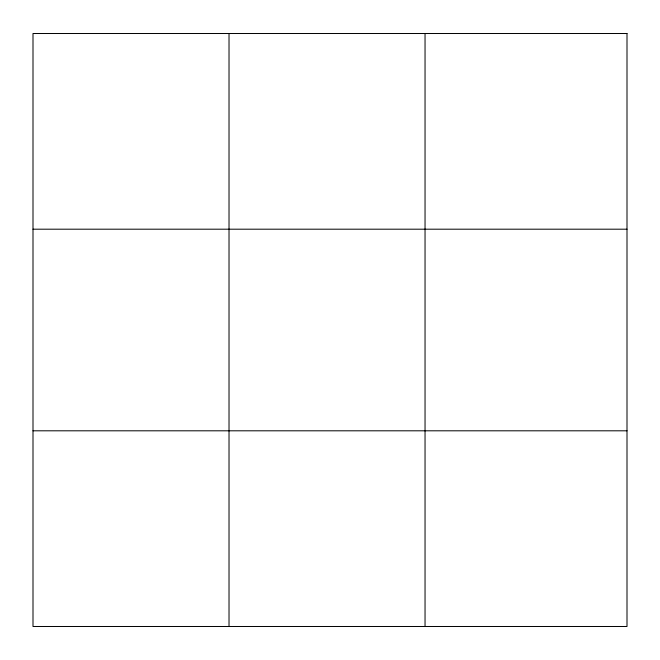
<?xml version="1.0" encoding="UTF-8"?>
<svg xmlns="http://www.w3.org/2000/svg" width="660" height="660" viewBox="0 0 660 660"><rect width="100%" height="100%" fill="white"/><g stroke="black" fill="none" stroke-linecap="round" stroke-linejoin="round"><path stroke-width="0.99" d="M229.02 626.488L229.02 33.511M425.04 626.488L425.04 33.511M33 229.193L627 229.193M33 430.807L627 430.807M627 33.511L627 626.488L33 626.488L33 33.511L627 33.511"/></g></svg>
